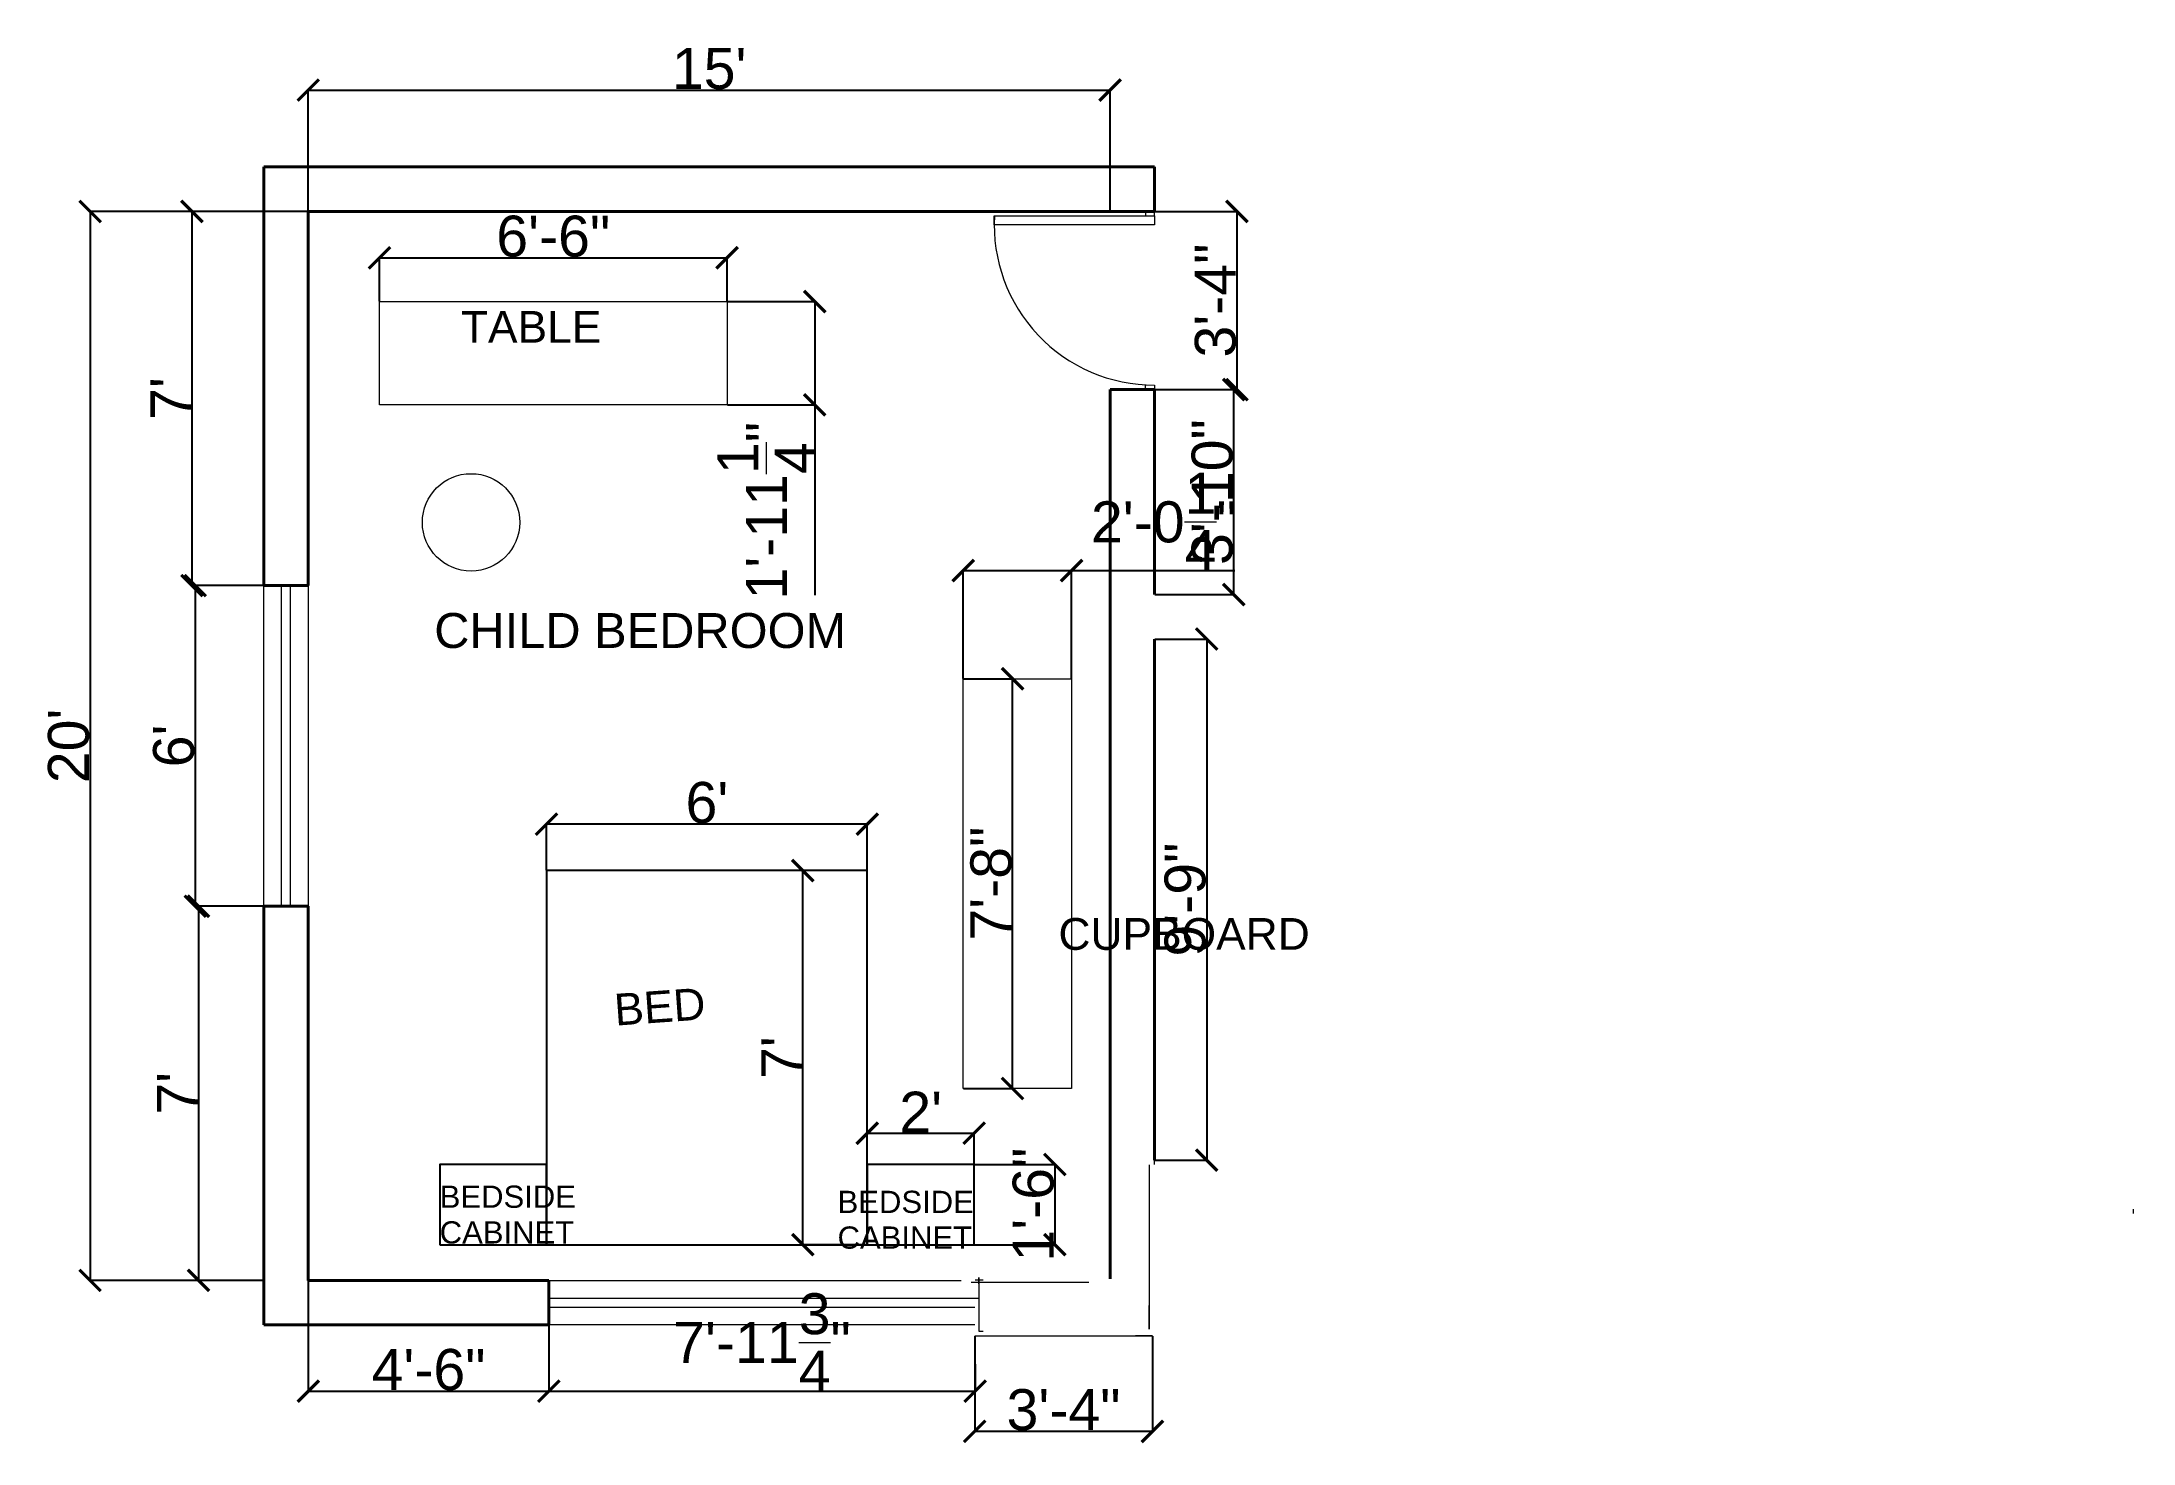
# Model space of a CAD drawing. Header units: inches. Extents: x -181 to 289, y -172 to 143.
import ezdxf

# ---------------------------------------------------------------- set-up
doc = ezdxf.new("R2010")
doc.units = ezdxf.units.IN
doc.header["$MEASUREMENT"] = 0
for name, color, linetype, lineweight in [('Dimension', 3, 'Continuous', 13), ('Door', 4, 'Continuous', 20), ('Furniture', 30, 'Continuous', 25), ('TEXT', 9, 'Continuous', 18), ('Wall', 2, 'Continuous', 40), ('Window', 1, 'Continuous', 9)]:
    doc.layers.add(name, color=color, linetype=linetype, lineweight=lineweight)
doc.styles.get("Standard").update_dxf_attribs({"font": 'arial.ttf'})
doc.dimstyles.new('Sanjida_MIDTERM', dxfattribs={"dimscale": 1.15, "dimtxt": 8, "dimasz": 4.1875, "dimexe": 0.18, "dimexo": 0.0625, "dimgap": 0.09, "dimtad": 1, "dimzin": 0, "dimdsep": 46, "dimlunit": 4, "dimtxsty": 'Standard', "dimblk": 'ARCHTICK', "dimcen": 0.09, "dimadec": 0, "dimazin": 0, "dimtfac": 1, "dimtofl": 0, "dimtmove": 0, "dimatfit": 3, "dimfxl": 1, "dimtolj": 1, "dimtzin": 0, "dimarcsym": 0})

# ---------------------------------------------------------------- blocks, each defined once
blk = doc.blocks.new('_ArchTick')
at = {"color": 0, "linetype": 'ByBlock', "const_width": 0.15}
blk.add_lwpolyline([(-0.5, -0.5), (0.5, 0.5)], dxfattribs=at)
blk = doc.blocks.new('*D2')
at = {"layer": 'Defpoints', "color": 0, "transparency": 16777216}
for p in [(59.24, 132.3), (-120.76, 105.05), (59.24, 105.05)]:
    blk.add_point(p, dxfattribs=at)
at = {"layer": 'Dimension', "color": 0, "lineweight": -2, "transparency": 16777216}
for p, q in [((-120.76, 105.12), (-120.76, 132.51)), ((-120.76, 132.3), (59.24, 132.3)), ((59.24, 105.12), (59.24, 132.51))]:
    blk.add_line(p, q, dxfattribs=at)
at = {"layer": 'Dimension', "color": 0, "lineweight": -2, "transparency": 16777216, "xscale": 4.815625, "yscale": 4.815625, "zscale": 4.815625, "rotation": 180}
blk.add_blockref('_ArchTick', (-120.76, 132.3), dxfattribs=at)
at = {"layer": 'Dimension', "color": 0, "lineweight": -2, "transparency": 16777216, "xscale": 4.815625, "yscale": 4.815625, "zscale": 4.815625}
blk.add_blockref('_ArchTick', (59.24, 132.3), dxfattribs=at)
at = {"layer": 'Dimension', "color": 0, "transparency": 16777216, "insert": (-30.76, 137.1), "char_height": 9.2, "attachment_point": 5}
blk.add_mtext("\\A1;15'", dxfattribs=at)
blk = doc.blocks.new('*D5')
at = {"layer": 'Defpoints', "color": 0, "transparency": 16777216}
for p in [(-120.76, 105.05), (-146.89, 21.05), (-120.76, 21.05)]:
    blk.add_point(p, dxfattribs=at)
at = {"layer": 'Dimension', "color": 0, "lineweight": -2, "transparency": 16777216}
for p, q in [((-120.83, 105.05), (-147.1, 105.05)), ((-146.89, 105.05), (-146.89, 21.05)), ((-120.83, 21.05), (-147.1, 21.05))]:
    blk.add_line(p, q, dxfattribs=at)
at = {"layer": 'Dimension', "color": 0, "lineweight": -2, "transparency": 16777216, "xscale": 4.815625, "yscale": 4.815625, "zscale": 4.815625}
for p, rotation in [((-146.89, 105.05), 90), ((-146.89, 21.05), 270)]:
    blk.add_blockref('_ArchTick', p, dxfattribs=dict(at, rotation=rotation))
at = {"layer": 'Dimension', "color": 0, "transparency": 16777216, "insert": (-151.59, 63.05), "char_height": 9.2, "attachment_point": 5, "rotation": 90}
blk.add_mtext("\\A1;7'", dxfattribs=at)
blk = doc.blocks.new('*D6')
at = {"layer": 'Defpoints', "color": 0, "transparency": 16777216}
for p in [(-130.76, 21.05), (-146.15, -50.95), (-130.76, -50.95)]:
    blk.add_point(p, dxfattribs=at)
at = {"layer": 'Dimension', "color": 0, "lineweight": -2, "transparency": 16777216}
for p, q in [((-130.83, 21.05), (-146.36, 21.05)), ((-146.15, 21.05), (-146.15, -50.95)), ((-130.83, -50.95), (-146.36, -50.95))]:
    blk.add_line(p, q, dxfattribs=at)
at = {"layer": 'Dimension', "color": 0, "lineweight": -2, "transparency": 16777216, "xscale": 4.815625, "yscale": 4.815625, "zscale": 4.815625}
for p, rotation in [((-146.15, 21.05), 90), ((-146.15, -50.95), 270)]:
    blk.add_blockref('_ArchTick', p, dxfattribs=dict(at, rotation=rotation))
at = {"layer": 'Dimension', "color": 0, "transparency": 16777216, "insert": (-150.95, -14.95), "char_height": 9.2, "attachment_point": 5, "rotation": 90}
blk.add_mtext("\\A1;6'", dxfattribs=at)
blk = doc.blocks.new('*D7')
at = {"layer": 'Defpoints', "color": 0, "transparency": 16777216}
for p in [(-130.76, -50.95), (-145.42, -134.95), (-130.76, -134.95)]:
    blk.add_point(p, dxfattribs=at)
at = {"layer": 'Dimension', "color": 0, "lineweight": -2, "transparency": 16777216}
for p, q in [((-130.83, -50.95), (-145.62, -50.95)), ((-145.42, -50.95), (-145.42, -134.95)), ((-130.83, -134.95), (-145.62, -134.95))]:
    blk.add_line(p, q, dxfattribs=at)
at = {"layer": 'Dimension', "color": 0, "lineweight": -2, "transparency": 16777216, "xscale": 4.815625, "yscale": 4.815625, "zscale": 4.815625}
for p, rotation in [((-145.42, -50.95), 90), ((-145.42, -134.95), 270)]:
    blk.add_blockref('_ArchTick', p, dxfattribs=dict(at, rotation=rotation))
at = {"layer": 'Dimension', "color": 0, "transparency": 16777216, "insert": (-150.12, -92.95), "char_height": 9.2, "attachment_point": 5, "rotation": 90}
blk.add_mtext("\\A1;7'", dxfattribs=at)
blk = doc.blocks.new('*D8')
at = {"layer": 'Defpoints', "color": 0, "transparency": 16777216}
for p in [(-130.76, 105.05), (-169.75, -134.95), (-130.76, -134.95)]:
    blk.add_point(p, dxfattribs=at)
at = {"layer": 'Dimension', "color": 0, "lineweight": -2, "transparency": 16777216}
for p, q in [((-130.83, 105.05), (-169.96, 105.05)), ((-169.75, 105.05), (-169.75, -134.95)), ((-130.83, -134.95), (-169.96, -134.95))]:
    blk.add_line(p, q, dxfattribs=at)
at = {"layer": 'Dimension', "color": 0, "lineweight": -2, "transparency": 16777216, "xscale": 4.815625, "yscale": 4.815625, "zscale": 4.815625}
for p, rotation in [((-169.75, 105.05), 90), ((-169.75, -134.95), 270)]:
    blk.add_blockref('_ArchTick', p, dxfattribs=dict(at, rotation=rotation))
at = {"layer": 'Dimension', "color": 0, "transparency": 16777216, "insert": (-174.55, -14.95), "char_height": 9.2, "attachment_point": 5, "rotation": 90}
blk.add_mtext("\\A1;20'", dxfattribs=at)
blk = doc.blocks.new('*D9')
at = {"layer": 'Defpoints', "color": 0, "transparency": 16777216}
for p in [(28.74, -101.9), (4.74, -108.94), (28.74, -108.94)]:
    blk.add_point(p, dxfattribs=at)
at = {"layer": 'Dimension', "color": 0, "lineweight": -2, "transparency": 16777216}
for p, q in [((4.74, -108.87), (4.74, -101.7)), ((4.74, -101.9), (28.74, -101.9)), ((28.74, -108.87), (28.74, -101.7))]:
    blk.add_line(p, q, dxfattribs=at)
at = {"layer": 'Dimension', "color": 0, "lineweight": -2, "transparency": 16777216, "xscale": 4.815625, "yscale": 4.815625, "zscale": 4.815625, "rotation": 180}
blk.add_blockref('_ArchTick', (4.74, -101.9), dxfattribs=at)
at = {"layer": 'Dimension', "color": 0, "lineweight": -2, "transparency": 16777216, "xscale": 4.815625, "yscale": 4.815625, "zscale": 4.815625}
blk.add_blockref('_ArchTick', (28.74, -101.9), dxfattribs=at)
at = {"layer": 'Dimension', "color": 0, "transparency": 16777216, "insert": (16.74, -97.18), "char_height": 9.2, "attachment_point": 5}
blk.add_mtext("\\A1;2'", dxfattribs=at)
blk = doc.blocks.new('*D10')
at = {"layer": 'Defpoints', "color": 0, "transparency": 16777216}
for p in [(28.74, -108.94), (28.74, -126.94), (46.85, -126.94)]:
    blk.add_point(p, dxfattribs=at)
at = {"layer": 'Dimension', "color": 0, "lineweight": -2, "transparency": 16777216}
for p, q in [((28.81, -108.94), (47.06, -108.94)), ((46.85, -108.94), (46.85, -126.94)), ((28.81, -126.94), (47.06, -126.94))]:
    blk.add_line(p, q, dxfattribs=at)
at = {"layer": 'Dimension', "color": 0, "lineweight": -2, "transparency": 16777216, "xscale": 4.815625, "yscale": 4.815625, "zscale": 4.815625}
for p, rotation in [((46.85, -108.94), 90), ((46.85, -126.94), 270)]:
    blk.add_blockref('_ArchTick', p, dxfattribs=dict(at, rotation=rotation))
at = {"layer": 'Dimension', "color": 0, "transparency": 16777216, "insert": (42.05, -117.94), "char_height": 9.2, "attachment_point": 5, "rotation": 90}
blk.add_mtext('\\A1;1\'-6"', dxfattribs=at)
blk = doc.blocks.new('*D11')
at = {"layer": 'Defpoints', "color": 0, "transparency": 16777216}
for p in [(-9.74, -42.94), (4.74, -42.94), (4.74, -126.94)]:
    blk.add_point(p, dxfattribs=at)
at = {"layer": 'Dimension', "color": 0, "lineweight": -2, "transparency": 16777216}
for p, q in [((4.67, -42.94), (-9.95, -42.94)), ((-9.74, -126.94), (-9.74, -42.94)), ((4.67, -126.94), (-9.95, -126.94))]:
    blk.add_line(p, q, dxfattribs=at)
at = {"layer": 'Dimension', "color": 0, "lineweight": -2, "transparency": 16777216, "xscale": 4.815625, "yscale": 4.815625, "zscale": 4.815625}
for p, rotation in [((-9.74, -42.94), 90), ((-9.74, -126.94), 270)]:
    blk.add_blockref('_ArchTick', p, dxfattribs=dict(at, rotation=rotation))
at = {"layer": 'Dimension', "color": 0, "transparency": 16777216, "insert": (-14.45, -84.94), "char_height": 9.2, "attachment_point": 5, "rotation": 90}
blk.add_mtext("\\A1;7'", dxfattribs=at)
blk = doc.blocks.new('*D12')
at = {"layer": 'Defpoints', "color": 0, "transparency": 16777216}
for p in [(-67.26, -32.51), (-67.26, -42.94), (4.74, -42.94)]:
    blk.add_point(p, dxfattribs=at)
at = {"layer": 'Dimension', "color": 0, "lineweight": -2, "transparency": 16777216}
for p, q in [((-67.26, -42.87), (-67.26, -32.31)), ((4.74, -32.51), (-67.26, -32.51)), ((4.74, -42.87), (4.74, -32.31))]:
    blk.add_line(p, q, dxfattribs=at)
at = {"layer": 'Dimension', "color": 0, "lineweight": -2, "transparency": 16777216, "xscale": 4.815625, "yscale": 4.815625, "zscale": 4.815625, "rotation": 180}
blk.add_blockref('_ArchTick', (-67.26, -32.51), dxfattribs=at)
at = {"layer": 'Dimension', "color": 0, "lineweight": -2, "transparency": 16777216, "xscale": 4.815625, "yscale": 4.815625, "zscale": 4.815625}
blk.add_blockref('_ArchTick', (4.74, -32.51), dxfattribs=at)
at = {"layer": 'Dimension', "color": 0, "transparency": 16777216, "insert": (-31.26, -27.71), "char_height": 9.2, "attachment_point": 5}
blk.add_mtext("\\A1;6'", dxfattribs=at)
blk = doc.blocks.new('*D15')
at = {"layer": 'Defpoints', "color": 0, "transparency": 16777216}
for p in [(69.24, 9.05), (69.24, -107.95), (80.95, -107.95)]:
    blk.add_point(p, dxfattribs=at)
at = {"layer": 'Dimension', "color": 0, "lineweight": -2, "transparency": 16777216}
for p, q in [((69.32, 9.05), (81.16, 9.05)), ((80.95, 9.05), (80.95, -107.95)), ((69.32, -107.95), (81.16, -107.95))]:
    blk.add_line(p, q, dxfattribs=at)
at = {"layer": 'Dimension', "color": 0, "lineweight": -2, "transparency": 16777216, "xscale": 4.815625, "yscale": 4.815625, "zscale": 4.815625}
for p, rotation in [((80.95, 9.05), 90), ((80.95, -107.95), 270)]:
    blk.add_blockref('_ArchTick', p, dxfattribs=dict(at, rotation=rotation))
at = {"layer": 'Dimension', "color": 0, "transparency": 16777216, "insert": (76.15, -49.45), "char_height": 9.2, "attachment_point": 5, "rotation": 90}
blk.add_mtext('\\A1;9\'-9"', dxfattribs=at)
blk = doc.blocks.new('*D21')
at = {"layer": 'Defpoints', "color": 0, "transparency": 16777216}
for p in [(-120.76, -134.95), (-66.76, -134.95), (-66.76, -159.82)]:
    blk.add_point(p, dxfattribs=at)
at = {"layer": 'Dimension', "color": 0, "lineweight": -2, "transparency": 16777216}
for p, q in [((-120.76, -135.02), (-120.76, -160.03)), ((-66.76, -135.02), (-66.76, -160.03)), ((-120.76, -159.82), (-66.76, -159.82))]:
    blk.add_line(p, q, dxfattribs=at)
at = {"layer": 'Dimension', "color": 0, "lineweight": -2, "transparency": 16777216, "xscale": 4.815625, "yscale": 4.815625, "zscale": 4.815625, "rotation": 180}
blk.add_blockref('_ArchTick', (-120.76, -159.82), dxfattribs=at)
at = {"layer": 'Dimension', "color": 0, "lineweight": -2, "transparency": 16777216, "xscale": 4.815625, "yscale": 4.815625, "zscale": 4.815625}
blk.add_blockref('_ArchTick', (-66.76, -159.82), dxfattribs=at)
at = {"layer": 'Dimension', "color": 0, "transparency": 16777216, "insert": (-93.76, -155.02), "char_height": 9.2, "attachment_point": 5}
blk.add_mtext('\\A1;4\'-6"', dxfattribs=at)
blk = doc.blocks.new('*D26')
at = {"layer": 'Defpoints', "color": 0, "transparency": 16777216}
for p in [(69.24, 105.05), (69.24, 65.05), (87.75, 65.05)]:
    blk.add_point(p, dxfattribs=at)
at = {"layer": 'Dimension', "color": 0, "lineweight": -2, "transparency": 16777216}
for p, q in [((69.32, 105.05), (87.95, 105.05)), ((87.75, 105.05), (87.75, 65.05)), ((69.32, 65.05), (87.95, 65.05))]:
    blk.add_line(p, q, dxfattribs=at)
at = {"layer": 'Dimension', "color": 0, "lineweight": -2, "transparency": 16777216, "xscale": 4.815625, "yscale": 4.815625, "zscale": 4.815625}
for p, rotation in [((87.75, 105.05), 90), ((87.75, 65.05), 270)]:
    blk.add_blockref('_ArchTick', p, dxfattribs=dict(at, rotation=rotation))
at = {"layer": 'Dimension', "color": 0, "transparency": 16777216, "insert": (82.94, 85.05), "char_height": 9.2, "attachment_point": 5, "rotation": 90}
blk.add_mtext('\\A1;3\'-4"', dxfattribs=at)
blk = doc.blocks.new('*D27')
at = {"layer": 'Defpoints', "color": 0, "transparency": 16777216}
for p in [(69.24, 65.05), (87.02, 65.05), (69.24, 19.05)]:
    blk.add_point(p, dxfattribs=at)
at = {"layer": 'Dimension', "color": 0, "lineweight": -2, "transparency": 16777216}
for p, q in [((69.32, 65.05), (87.23, 65.05)), ((87.02, 19.05), (87.02, 65.05)), ((69.32, 19.05), (87.23, 19.05))]:
    blk.add_line(p, q, dxfattribs=at)
at = {"layer": 'Dimension', "color": 0, "lineweight": -2, "transparency": 16777216, "xscale": 4.815625, "yscale": 4.815625, "zscale": 4.815625}
for p, rotation in [((87.02, 65.05), 90), ((87.02, 19.05), 270)]:
    blk.add_blockref('_ArchTick', p, dxfattribs=dict(at, rotation=rotation))
at = {"layer": 'Dimension', "color": 0, "transparency": 16777216, "insert": (82.22, 42.05), "char_height": 9.2, "attachment_point": 5, "rotation": 90}
blk.add_mtext('\\A1;3\'-10"', dxfattribs=at)
blk = doc.blocks.new('*D29')
at = {"layer": 'Defpoints', "color": 0, "transparency": 16777216}
for p in [(50.62, 24.42), (26.3, 0.13), (50.62, 0.13)]:
    blk.add_point(p, dxfattribs=at)
at = {"layer": 'Dimension', "color": 0, "lineweight": -2, "transparency": 16777216}
for p, q in [((26.3, 0.2), (26.3, 24.63)), ((26.3, 24.42), (50.62, 24.42)), ((50.62, 0.2), (50.62, 24.63)), ((50.62, 24.42), (87.23, 24.42))]:
    blk.add_line(p, q, dxfattribs=at)
at = {"layer": 'Dimension', "color": 0, "lineweight": -2, "transparency": 16777216, "xscale": 4.815625, "yscale": 4.815625, "zscale": 4.815625, "rotation": 180}
blk.add_blockref('_ArchTick', (26.3, 24.42), dxfattribs=at)
at = {"layer": 'Dimension', "color": 0, "lineweight": -2, "transparency": 16777216, "xscale": 4.815625, "yscale": 4.815625, "zscale": 4.815625}
blk.add_blockref('_ArchTick', (50.62, 24.42), dxfattribs=at)
at = {"layer": 'Dimension', "color": 0, "transparency": 16777216, "insert": (71.33, 35.36), "char_height": 9.2, "attachment_point": 5}
blk.add_mtext('\\A1;2\'-0{\\H1x;\\S1/4;}"', dxfattribs=at)
blk = doc.blocks.new('*D30')
at = {"layer": 'Defpoints', "color": 0, "transparency": 16777216}
for p in [(26.3, 0.13), (37.35, 0.13), (26.3, -91.88)]:
    blk.add_point(p, dxfattribs=at)
at = {"layer": 'Dimension', "color": 0, "lineweight": -2, "transparency": 16777216}
for p, q in [((26.37, 0.13), (37.56, 0.13)), ((37.35, -91.88), (37.35, 0.13)), ((26.37, -91.88), (37.56, -91.88))]:
    blk.add_line(p, q, dxfattribs=at)
at = {"layer": 'Dimension', "color": 0, "lineweight": -2, "transparency": 16777216, "xscale": 4.815625, "yscale": 4.815625, "zscale": 4.815625}
for p, rotation in [((37.35, 0.13), 90), ((37.35, -91.88), 270)]:
    blk.add_blockref('_ArchTick', p, dxfattribs=dict(at, rotation=rotation))
at = {"layer": 'Dimension', "color": 0, "transparency": 16777216, "insert": (32.55, -45.87), "char_height": 9.2, "attachment_point": 5, "rotation": 90}
blk.add_mtext('\\A1;7\'-8"', dxfattribs=at)
blk = doc.blocks.new('*D32')
at = {"layer": 'Defpoints', "color": 0, "transparency": 16777216}
for p in [(28.86, -147.37), (68.76, -147.37), (68.76, -168.84)]:
    blk.add_point(p, dxfattribs=at)
at = {"layer": 'Dimension', "color": 0, "lineweight": -2, "transparency": 16777216}
for p, q in [((28.86, -147.44), (28.86, -169.04)), ((68.76, -147.44), (68.76, -169.04)), ((28.86, -168.84), (68.76, -168.84))]:
    blk.add_line(p, q, dxfattribs=at)
at = {"layer": 'Dimension', "color": 0, "lineweight": -2, "transparency": 16777216, "xscale": 4.815625, "yscale": 4.815625, "zscale": 4.815625, "rotation": 180}
blk.add_blockref('_ArchTick', (28.86, -168.84), dxfattribs=at)
at = {"layer": 'Dimension', "color": 0, "lineweight": -2, "transparency": 16777216, "xscale": 4.815625, "yscale": 4.815625, "zscale": 4.815625}
blk.add_blockref('_ArchTick', (68.76, -168.84), dxfattribs=at)
at = {"layer": 'Dimension', "color": 0, "transparency": 16777216, "insert": (48.81, -164.03), "char_height": 9.2, "attachment_point": 5}
blk.add_mtext('\\A1;3\'-4"', dxfattribs=at)
blk = doc.blocks.new('*D33')
at = {"layer": 'Defpoints', "color": 0, "transparency": 16777216}
for p in [(-66.76, -134.95), (28.97, -153.71), (28.97, -159.82)]:
    blk.add_point(p, dxfattribs=at)
at = {"layer": 'Dimension', "color": 0, "lineweight": -2, "transparency": 16777216}
for p, q in [((-66.76, -135.02), (-66.76, -160.03)), ((28.97, -153.78), (28.97, -160.03)), ((-66.76, -159.82), (28.97, -159.82))]:
    blk.add_line(p, q, dxfattribs=at)
at = {"layer": 'Dimension', "color": 0, "lineweight": -2, "transparency": 16777216, "xscale": 4.815625, "yscale": 4.815625, "zscale": 4.815625, "rotation": 180}
blk.add_blockref('_ArchTick', (-66.76, -159.82), dxfattribs=at)
at = {"layer": 'Dimension', "color": 0, "lineweight": -2, "transparency": 16777216, "xscale": 4.815625, "yscale": 4.815625, "zscale": 4.815625}
blk.add_blockref('_ArchTick', (28.97, -159.82), dxfattribs=at)
at = {"layer": 'Dimension', "color": 0, "transparency": 16777216, "insert": (-18.89, -148.88), "char_height": 9.2, "attachment_point": 5}
blk.add_mtext('\\A1;7\'-11{\\H1x;\\S3/4;}"', dxfattribs=at)
blk = doc.blocks.new('*D34')
at = {"layer": 'Defpoints', "color": 0, "transparency": 16777216}
for p in [(-26.74, 94.64), (-104.78, 84.81), (-26.74, 84.81)]:
    blk.add_point(p, dxfattribs=at)
at = {"layer": 'Dimension', "color": 0, "lineweight": -2, "transparency": 16777216}
for p, q in [((-104.78, 84.88), (-104.78, 94.85)), ((-104.78, 94.64), (-26.74, 94.64)), ((-26.74, 84.88), (-26.74, 94.85))]:
    blk.add_line(p, q, dxfattribs=at)
at = {"layer": 'Dimension', "color": 0, "lineweight": -2, "transparency": 16777216, "xscale": 4.815625, "yscale": 4.815625, "zscale": 4.815625, "rotation": 180}
blk.add_blockref('_ArchTick', (-104.78, 94.64), dxfattribs=at)
at = {"layer": 'Dimension', "color": 0, "lineweight": -2, "transparency": 16777216, "xscale": 4.815625, "yscale": 4.815625, "zscale": 4.815625}
blk.add_blockref('_ArchTick', (-26.74, 94.64), dxfattribs=at)
at = {"layer": 'Dimension', "color": 0, "transparency": 16777216, "insert": (-65.76, 99.44), "char_height": 9.2, "attachment_point": 5}
blk.add_mtext('\\A1;6\'-6"', dxfattribs=at)
blk = doc.blocks.new('*D35')
at = {"layer": 'Defpoints', "color": 0, "transparency": 16777216}
for p in [(-26.74, 84.81), (-26.74, 61.64), (-7.06, 61.64)]:
    blk.add_point(p, dxfattribs=at)
at = {"layer": 'Dimension', "color": 0, "lineweight": -2, "transparency": 16777216}
for p, q in [((-26.67, 84.81), (-6.85, 84.81)), ((-7.06, 84.81), (-7.06, 61.64)), ((-26.67, 61.64), (-6.85, 61.64)), ((-7.06, 61.64), (-7.06, 18.9))]:
    blk.add_line(p, q, dxfattribs=at)
at = {"layer": 'Dimension', "color": 0, "lineweight": -2, "transparency": 16777216, "xscale": 4.815625, "yscale": 4.815625, "zscale": 4.815625}
for p, rotation in [((-7.06, 84.81), 90), ((-7.06, 61.64), 270)]:
    blk.add_blockref('_ArchTick', p, dxfattribs=dict(at, rotation=rotation))
at = {"layer": 'Dimension', "color": 0, "transparency": 16777216, "insert": (-17.91, 37.86), "char_height": 9.2, "attachment_point": 5, "rotation": 90}
blk.add_mtext('\\A1;1\'-11{\\H1x;\\S1/4;}"', dxfattribs=at)

msp = doc.modelspace()

# ---------------------------------------------------------------- linework, layer by layer
at = {"layer": 'Dimension', "color": 40, "true_color": 0xf8d731}
msp.add_line((68.003, -109.025), (68.003, -145.869), dxfattribs=at)
at = {"layer": 'Dimension', "color": 2, "true_color": 0xf1eb1f}
for p, q in [((28.103, -135.342), (54.452, -135.342)), ((68.003, -145.869), (68.003, -140.606)), ((28.856, -147.373), (68.756, -147.373)), ((68.756, -147.373), (64.992, -147.373)), ((68.003, -145.869), (68.003, -145.869))]:
    msp.add_line(p, q, dxfattribs=at)
at = {"layer": 'Dimension'}
for p, q in [((29.395, -134.887), (28.937, -134.887)), ((30.771, -134.887), (29.395, -134.887))]:
    msp.add_line(p, q, dxfattribs=at)
at = {"layer": 'Dimension', "color": 244, "true_color": 0x991b1e}
for p, q in [((29.816, -135.725), (29.816, -134.336)), ((29.816, -134.336), (29.816, -134.336)), ((29.816, -134.336), (29.816, -146.372)), ((29.816, -146.372), (30.743, -146.372))]:
    msp.add_line(p, q, dxfattribs=at)
at = {"layer": 'Dimension'}
msp.add_lwpolyline([(-104.782, 84.81), (-26.741, 84.81), (-26.741, 61.636), (-104.782, 61.636)], close=True, dxfattribs=at)
at = {"layer": 'Dimension', "color": 30, "true_color": 0xf26722}
msp.add_lwpolyline([(26.297, 0.132), (50.618, 0.132), (50.618, -91.881), (26.297, -91.881)], close=True, dxfattribs=at)
at = {"layer": 'Dimension'}
msp.add_circle((-84.214, 35.24), 10.936, dxfattribs=at)
at = {"layer": 'Door'}
for p, q in [((33.244, 104.049), (69.244, 104.049)), ((33.244, 102.049), (33.244, 104.049)), ((69.244, 105.049), (67.244, 105.049)), ((67.244, 105.049), (67.244, 104.049)), ((69.244, 104.049), (69.244, 105.049)), ((69.244, 104.049), (69.244, 102.049)), ((69.244, 102.049), (33.244, 102.049)), ((67.244, 65.049), (67.244, 66.049)), ((69.244, 66.049), (69.244, 65.049)), ((69.244, 65.049), (67.244, 65.049)), ((69.244, -108.951), (69.244, -107.951)), ((288.962, -118.94), (288.962, -119.94))]:
    msp.add_line(p, q, dxfattribs=at)
msp.add_arc((69.244, 102.049), 36, 176.81526, 270, dxfattribs=at)
at = {"layer": 'Furniture'}
for points in [[(-67.257, -126.943), (4.743, -126.943), (4.743, -42.943), (-67.257, -42.943)], [(-91.257, -126.943), (-67.257, -126.943), (-67.257, -108.943), (-91.257, -108.943)], [(4.743, -126.943), (28.743, -126.943), (28.743, -108.943), (4.743, -108.943)]]:
    msp.add_lwpolyline(points, close=True, dxfattribs=at)
at = {"layer": 'Wall'}
for p, q in [((-130.756, 115.049), (69.244, 115.049)), ((-130.756, 21.049), (-130.756, 115.049)), ((69.244, 115.049), (69.244, 105.049)), ((-120.756, 105.049), (69.244, 105.049)), ((-120.756, 21.049), (-120.756, 105.049)), ((69.244, 65.049), (59.244, 65.049)), ((59.244, -134.59), (59.244, 65.049)), ((69.244, 19.049), (69.244, 65.049)), ((-130.756, 21.049), (-120.756, 21.049)), ((69.244, 9.049), (69.244, -107.951)), ((-130.756, -144.951), (-130.756, -50.951)), ((-130.756, -50.951), (-120.756, -50.951)), ((-120.756, -134.951), (-120.756, -50.951)), ((-120.756, -134.951), (-66.756, -134.951)), ((-66.756, -144.951), (-66.756, -134.951)), ((-130.756, -144.951), (-66.756, -144.951))]:
    msp.add_line(p, q, dxfattribs=at)
at = {"layer": 'Window'}
for p, q in [((-130.756, -50.951), (-130.756, 21.049)), ((-130.756, 21.049), (-120.756, 21.049)), ((-126.756, -50.951), (-126.756, 21.049)), ((-124.756, -50.951), (-124.756, 21.049)), ((-120.756, 21.049), (-120.756, -50.951)), ((-120.756, -50.951), (-130.756, -50.951)), ((-66.756, -134.951), (25.845, -134.951)), ((-66.756, -144.951), (-66.756, -134.951)), ((-66.756, -138.951), (29.609, -138.951)), ((-66.756, -140.951), (28.856, -140.951)), ((28.856, -144.951), (-66.756, -144.951))]:
    msp.add_line(p, q, dxfattribs=at)

# ---------------------------------------------------------------- texts
at = {"layer": 'Dimension', "char_height": 7.12686, "attachment_point": 1}
for s, insert in [('{\\C252;\\c9999763;TABLE}', (-86.502, 82.703)), ('{\\C252;\\c9999763;CUPBOARD}', (47.67, -53.603))]:
    msp.add_mtext(s, dxfattribs=dict(at, insert=insert))
at = {"layer": 'TEXT'}
for s, height, p in [('CHILD BEDROOM', 7.83954, (-92.484, 7.044)), ('BEDSIDE', 4.9888, (-91.257, -118.656)), ('BEDSIDE', 4.9888, (-1.927, -119.817)), ('CABINET', 4.9888, (-91.257, -126.67)), ('CABINET', 4.9888, (-1.927, -127.831))]:
    msp.add_text(s, height=height, dxfattribs=at).set_placement(p)
msp.add_text('BED', height=7.1269, rotation=4.08086, dxfattribs=at).set_placement((-51.814, -77.766))

# ---------------------------------------------------------------- dimensions: what is measured, and where the dimension line sits
at = {"layer": 'Dimension'}
for base, p1, p2, picture, middle in [((59.244, 132.299), (-120.756, 105.049), (59.244, 105.049), '*D2', (-30.756, 137.1)), ((-26.741, 94.641), (-104.782, 84.81), (-26.741, 84.81), '*D34', (-65.761, 99.442)), ((50.618, 24.424), (26.297, 0.132), (50.618, 0.132), '*D29', (71.333, 35.358)), ((-67.257, -32.514), (4.743, -42.943), (-67.257, -42.943), '*D12', (-31.257, -27.713)), ((28.743, -101.903), (4.743, -108.943), (28.743, -108.943), '*D9', (16.743, -97.181)), ((-66.756, -159.819), (-120.756, -134.951), (-66.756, -134.951), '*D21', (-93.756, -155.019)), ((68.756, -168.837), (28.856, -147.373), (68.756, -147.373), '*D32', (48.806, -164.033))]:
    dim = msp.add_linear_dim(base=base, p1=p1, p2=p2, dimstyle='Sanjida_MIDTERM', dxfattribs=at)
    dim.commit()
    dim.dimension.update_dxf_attribs({"geometry": picture, "text_midpoint": middle})
for base, p1, p2, picture, middle in [((-169.749, -134.951), (-130.756, 105.049), (-130.756, -134.951), '*D8', (-174.549, -14.951)), ((-146.891, 21.049), (-120.756, 105.049), (-120.756, 21.049), '*D5', (-151.594, 63.049)), ((87.747, 65.049), (69.244, 105.049), (69.244, 65.049), '*D26', (82.943, 85.049)), ((-7.055, 61.636), (-26.741, 84.81), (-26.741, 61.636), '*D35', (-17.911, 37.859)), ((87.022, 65.049), (69.244, 19.049), (69.244, 65.049), '*D27', (82.218, 42.049)), ((80.949, -107.951), (69.244, 9.049), (69.244, -107.951), '*D15', (76.149, -49.451)), ((37.352, 0.132), (26.297, -91.881), (26.297, 0.132), '*D30', (32.551, -45.874)), ((-9.744, -42.943), (4.743, -126.943), (4.743, -42.943), '*D11', (-14.448, -84.943)), ((-145.416, -134.951), (-130.756, -50.951), (-130.756, -134.951), '*D7', (-150.12, -92.951))]:
    dim = msp.add_linear_dim(base=base, p1=p1, p2=p2, angle=90, dimstyle='Sanjida_MIDTERM', dxfattribs=at)
    dim.commit()
    dim.dimension.update_dxf_attribs({"geometry": picture, "text_midpoint": middle})
for base, p1, p2, picture, middle in [((-146.154, -50.951), (-130.756, 21.049), (-130.756, -50.951), '*D6', (-146.154, -14.951)), ((46.854, -126.943), (28.743, -108.943), (28.743, -126.943), '*D10', (46.854, -117.943))]:
    dim = msp.add_linear_dim(base=base, p1=p1, p2=p2, angle=90, dimstyle='Sanjida_MIDTERM', dxfattribs=at)
    dim.commit()
    dim.dimension.update_dxf_attribs({"geometry": picture, "text_midpoint": middle, "dimtype": 160})
dim = msp.add_linear_dim(base=(28.967, -159.819), p1=(-66.756, -134.951), p2=(28.967, -153.712), dimstyle='Sanjida_MIDTERM', override={"dimtmove": 1}, dxfattribs=at)
dim.commit()
dim.dimension.update_dxf_attribs({"geometry": '*D33', "text_midpoint": (-18.894, -148.882)})

doc.saveas('drawing.dxf')
